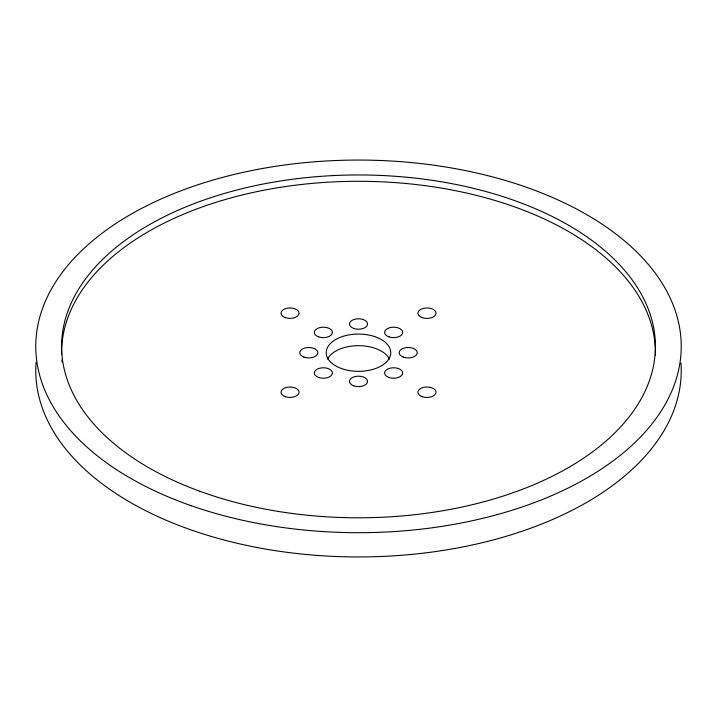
<?xml version="1.0" encoding="UTF-8"?>
<svg xmlns="http://www.w3.org/2000/svg" width="717" height="717" viewBox="0 0 717 717"><rect width="100%" height="100%" fill="white"/><g stroke="black" fill="none" stroke-linecap="round" stroke-linejoin="round"><path stroke-width="1.08" d="M62.029 361.986A296.91 171.417 0 0 1 61.85 359.835M61.608 354.449A296.91 171.417 0 0 1 359.199 181.284A296.91 171.417 0 0 1 655.374 355.265M327.508 359.1A32.274 18.633 0 0 1 358.5 345.666A32.274 18.633 0 0 1 389.492 359.1M680.962 363.008A322.731 186.321 0 0 1 357.864 556.948A322.731 186.321 0 0 1 36.092 362.273M341.498 368.538A32.274 18.633 0 0 0 390.756 353.284A32.274 18.633 0 0 0 343.246 336.282A32.274 18.633 0 0 0 341.498 368.538M388.981 336.882A9.034 5.216 0 0 0 402.676 332.509A9.034 5.216 0 0 0 389.277 327.848A9.034 5.216 0 0 0 388.981 336.882M403.295 357.084A9.034 5.216 0 0 0 417.222 352.961A9.034 5.216 0 0 0 404.083 348.059A9.034 5.216 0 0 0 403.295 357.084M388.981 377.465A9.034 5.216 0 0 0 402.676 373.091A9.034 5.216 0 0 0 389.277 368.421A9.034 5.216 0 0 0 388.981 377.465M353.598 385.782A9.034 5.216 0 0 0 367.525 381.659A9.034 5.216 0 0 0 354.377 376.757A9.034 5.216 0 0 0 353.598 385.782M318.689 377.465A9.034 5.216 0 0 0 332.392 373.091A9.034 5.216 0 0 0 318.984 368.421A9.034 5.216 0 0 0 318.689 377.465M303.891 357.084A9.034 5.216 0 0 0 317.828 352.961A9.034 5.216 0 0 0 304.68 348.059A9.034 5.216 0 0 0 303.891 357.084M318.689 336.882A9.034 5.216 0 0 0 332.392 332.509A9.034 5.216 0 0 0 318.984 327.848A9.034 5.216 0 0 0 318.689 336.882M353.598 328.386A9.034 5.216 0 0 0 367.525 324.272A9.034 5.216 0 0 0 354.377 319.361A9.034 5.216 0 0 0 353.598 328.386M422.304 317.649A9.034 5.216 0 0 0 435.999 313.275A9.034 5.216 0 0 0 422.582 308.615A9.034 5.216 0 0 0 422.304 317.649M285.384 317.649A9.034 5.216 0 0 0 299.07 313.275A9.034 5.216 0 0 0 285.662 308.615A9.034 5.216 0 0 0 285.384 317.649M285.384 396.698A9.034 5.216 0 0 0 299.07 392.324A9.034 5.216 0 0 0 285.662 387.664A9.034 5.216 0 0 0 285.384 396.698M422.304 396.698A9.034 5.216 0 0 0 435.999 392.324A9.034 5.216 0 0 0 422.582 387.664A9.034 5.216 0 0 0 422.304 396.698M191.036 505.655A322.731 186.321 0 0 0 681.15 350.47A322.731 186.321 0 0 0 203.314 183.014A322.731 186.321 0 0 0 191.036 505.655M199.864 491.279A296.91 171.417 0 0 0 655.168 353.248A296.91 171.417 0 0 0 220.46 194.612A296.91 171.417 0 0 0 199.864 491.279"/></g></svg>
